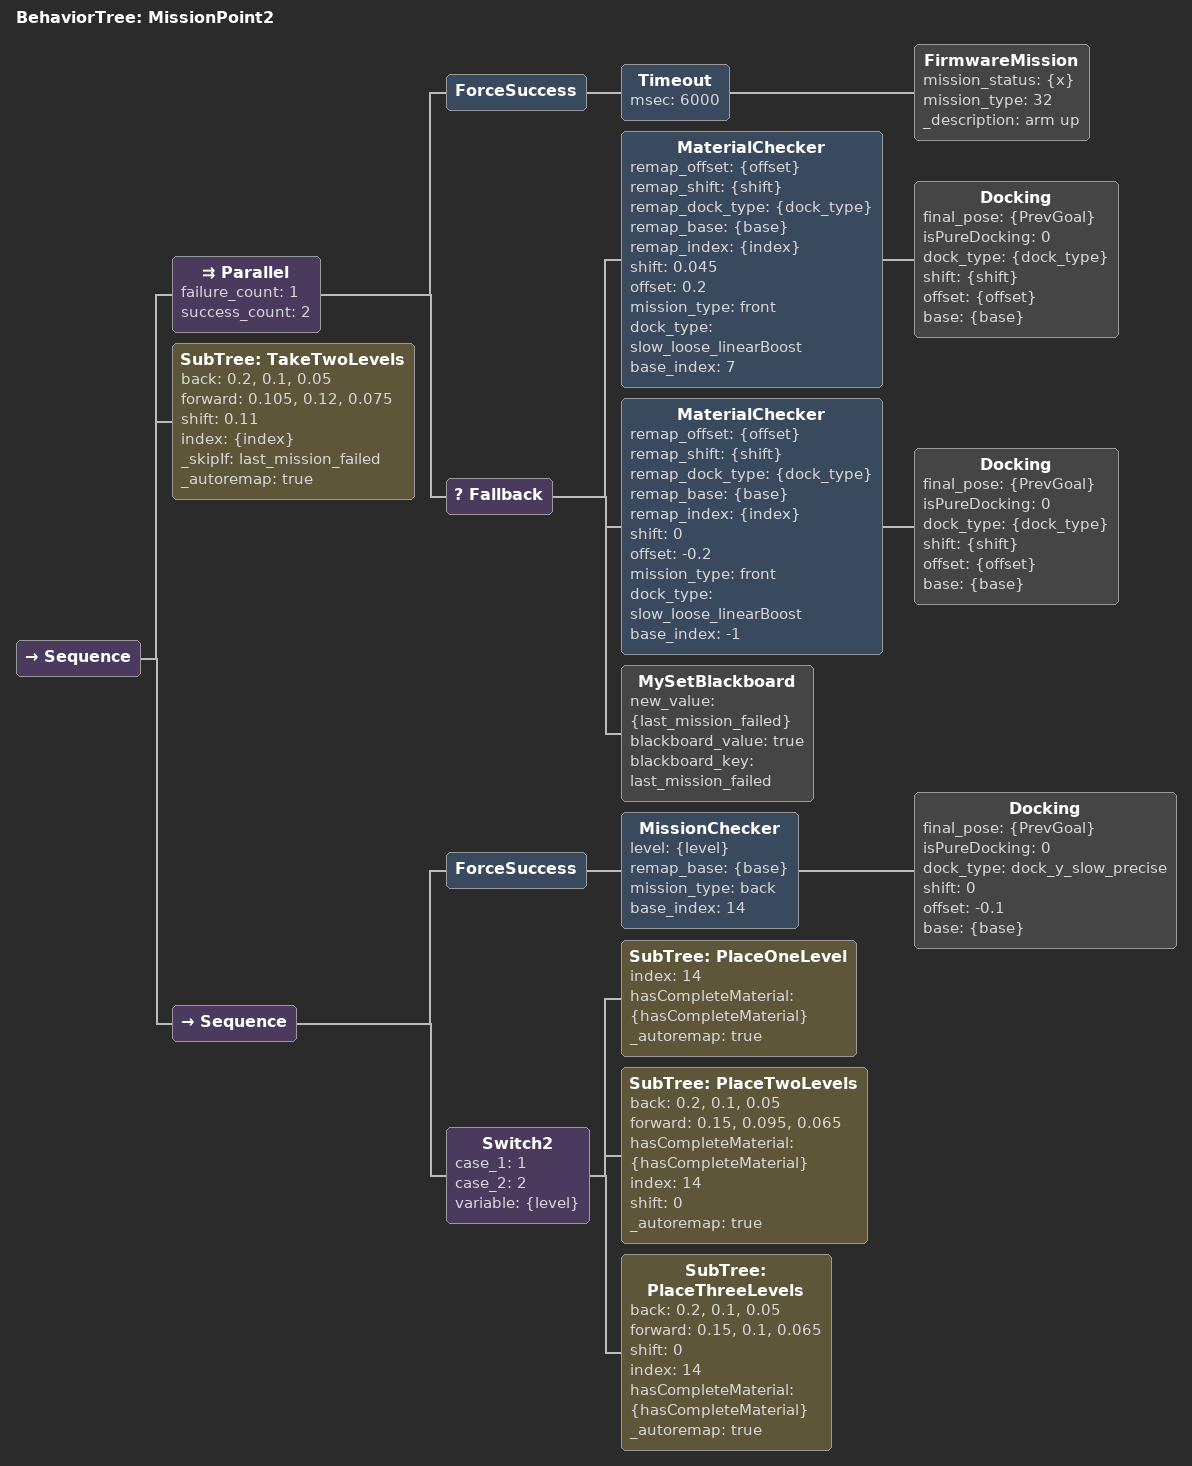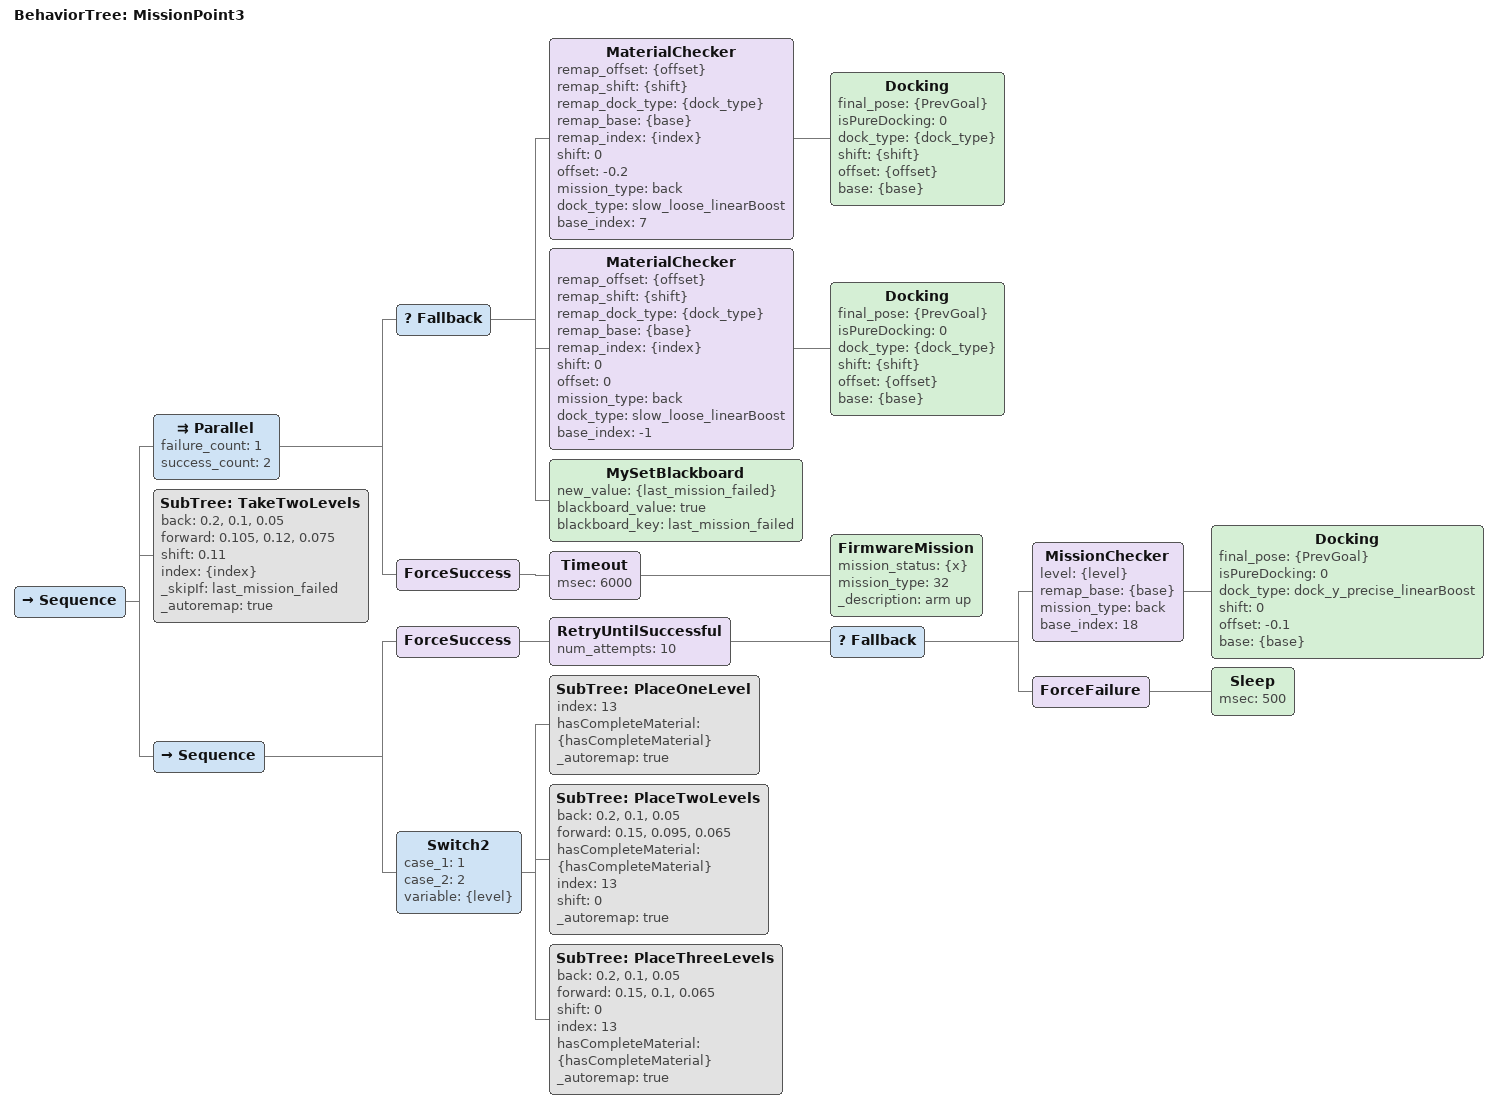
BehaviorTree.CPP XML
<BehaviorTree ID="MissionPoint2">
  <Sequence>
    <Parallel failure_count="1" success_count="2">
      <ForceSuccess>
        <Timeout msec="6000">
          <FirmwareMission mission_status="{x}" mission_type="32" _description="arm up"/>
        </Timeout>
      </ForceSuccess>
      <Fallback>
        <MaterialChecker remap_offset="{offset}" remap_shift="{shift}" remap_dock_type="{dock_type}" remap_base="{base}" remap_index="{index}" shift="0.045" offset="0.2" mission_type="front" dock_type="slow_loose_linearBoost" base_index="7">
          <Docking final_pose="{PrevGoal}" isPureDocking="0" dock_type="{dock_type}" shift="{shift}" offset="{offset}" base="{base}"/>
        </MaterialChecker>
        <MaterialChecker remap_offset="{offset}" remap_shift="{shift}" remap_dock_type="{dock_type}" remap_base="{base}" remap_index="{index}" shift="0" offset="-0.2" mission_type="front" dock_type="slow_loose_linearBoost" base_index="-1">
          <Docking final_pose="{PrevGoal}" isPureDocking="0" dock_type="{dock_type}" shift="{shift}" offset="{offset}" base="{base}"/>
        </MaterialChecker>
        <MySetBlackboard new_value="{last_mission_failed}" blackboard_value="true" blackboard_key="last_mission_failed"/>
      </Fallback>
    </Parallel>
    <SubTree ID="TakeTwoLevels" back="0.2, 0.1, 0.05" forward="0.105, 0.12, 0.075" shift="0.11" index="{index}" _skipIf="last_mission_failed" _autoremap="true"/>
    <Sequence>
      <ForceSuccess>
        <MissionChecker level="{level}" remap_base="{base}" mission_type="back" base_index="14">
          <Docking final_pose="{PrevGoal}" isPureDocking="0" dock_type="dock_y_slow_precise" shift="0" offset="-0.1" base="{base}"/>
        </MissionChecker>
      </ForceSuccess>
      <Switch2 case_1="1" case_2="2" variable="{level}">
        <SubTree ID="PlaceOneLevel" index="14" hasCompleteMaterial="{hasCompleteMaterial}" _autoremap="true"/>
        <SubTree ID="PlaceTwoLevels" back="0.2, 0.1, 0.05" forward="0.15, 0.095, 0.065" hasCompleteMaterial="{hasCompleteMaterial}" index="14" shift="0" _autoremap="true"/>
        <SubTree ID="PlaceThreeLevels" back="0.2, 0.1, 0.05" forward="0.15, 0.1, 0.065" shift="0" index="14" hasCompleteMaterial="{hasCompleteMaterial}" _autoremap="true"/>
      </Switch2>
    </Sequence>
  </Sequence>
</BehaviorTree>

<BehaviorTree ID="MissionPoint3">
  <Sequence>
    <Parallel failure_count="1" success_count="2">
      <Fallback>
        <MaterialChecker remap_offset="{offset}" remap_shift="{shift}" remap_dock_type="{dock_type}" remap_base="{base}" remap_index="{index}" shift="0" offset="-0.2" mission_type="back" dock_type="slow_loose_linearBoost" base_index="7">
          <Docking final_pose="{PrevGoal}" isPureDocking="0" dock_type="{dock_type}" shift="{shift}" offset="{offset}" base="{base}"/>
        </MaterialChecker>
        <MaterialChecker remap_offset="{offset}" remap_shift="{shift}" remap_dock_type="{dock_type}" remap_base="{base}" remap_index="{index}" shift="0" offset="0" mission_type="back" dock_type="slow_loose_linearBoost" base_index="-1">
          <Docking final_pose="{PrevGoal}" isPureDocking="0" dock_type="{dock_type}" shift="{shift}" offset="{offset}" base="{base}"/>
        </MaterialChecker>
        <MySetBlackboard new_value="{last_mission_failed}" blackboard_value="true" blackboard_key="last_mission_failed"/>
      </Fallback>
      <ForceSuccess>
        <Timeout msec="6000">
          <FirmwareMission mission_status="{x}" mission_type="32" _description="arm up"/>
        </Timeout>
      </ForceSuccess>
    </Parallel>
    <SubTree ID="TakeTwoLevels" back="0.2, 0.1, 0.05" forward="0.105, 0.12, 0.075" shift="0.11" index="{index}" _skipIf="last_mission_failed" _autoremap="true"/>
    <Sequence>
      <ForceSuccess>
        <RetryUntilSuccessful num_attempts="10">
          <Fallback>
            <MissionChecker level="{level}" remap_base="{base}" mission_type="back" base_index="18">
              <Docking final_pose="{PrevGoal}" isPureDocking="0" dock_type="dock_y_precise_linearBoost" shift="0" offset="-0.1" base="{base}"/>
            </MissionChecker>
            <ForceFailure>
              <Sleep msec="500"/>
            </ForceFailure>
          </Fallback>
        </RetryUntilSuccessful>
      </ForceSuccess>
      <Switch2 case_1="1" case_2="2" variable="{level}">
        <SubTree ID="PlaceOneLevel" index="13" hasCompleteMaterial="{hasCompleteMaterial}" _autoremap="true"/>
        <SubTree ID="PlaceTwoLevels" back="0.2, 0.1, 0.05" forward="0.15, 0.095, 0.065" hasCompleteMaterial="{hasCompleteMaterial}" index="13" shift="0" _autoremap="true"/>
        <SubTree ID="PlaceThreeLevels" back="0.2, 0.1, 0.05" forward="0.15, 0.1, 0.065" shift="0" index="13" hasCompleteMaterial="{hasCompleteMaterial}" _autoremap="true"/>
      </Switch2>
    </Sequence>
  </Sequence>
</BehaviorTree>
